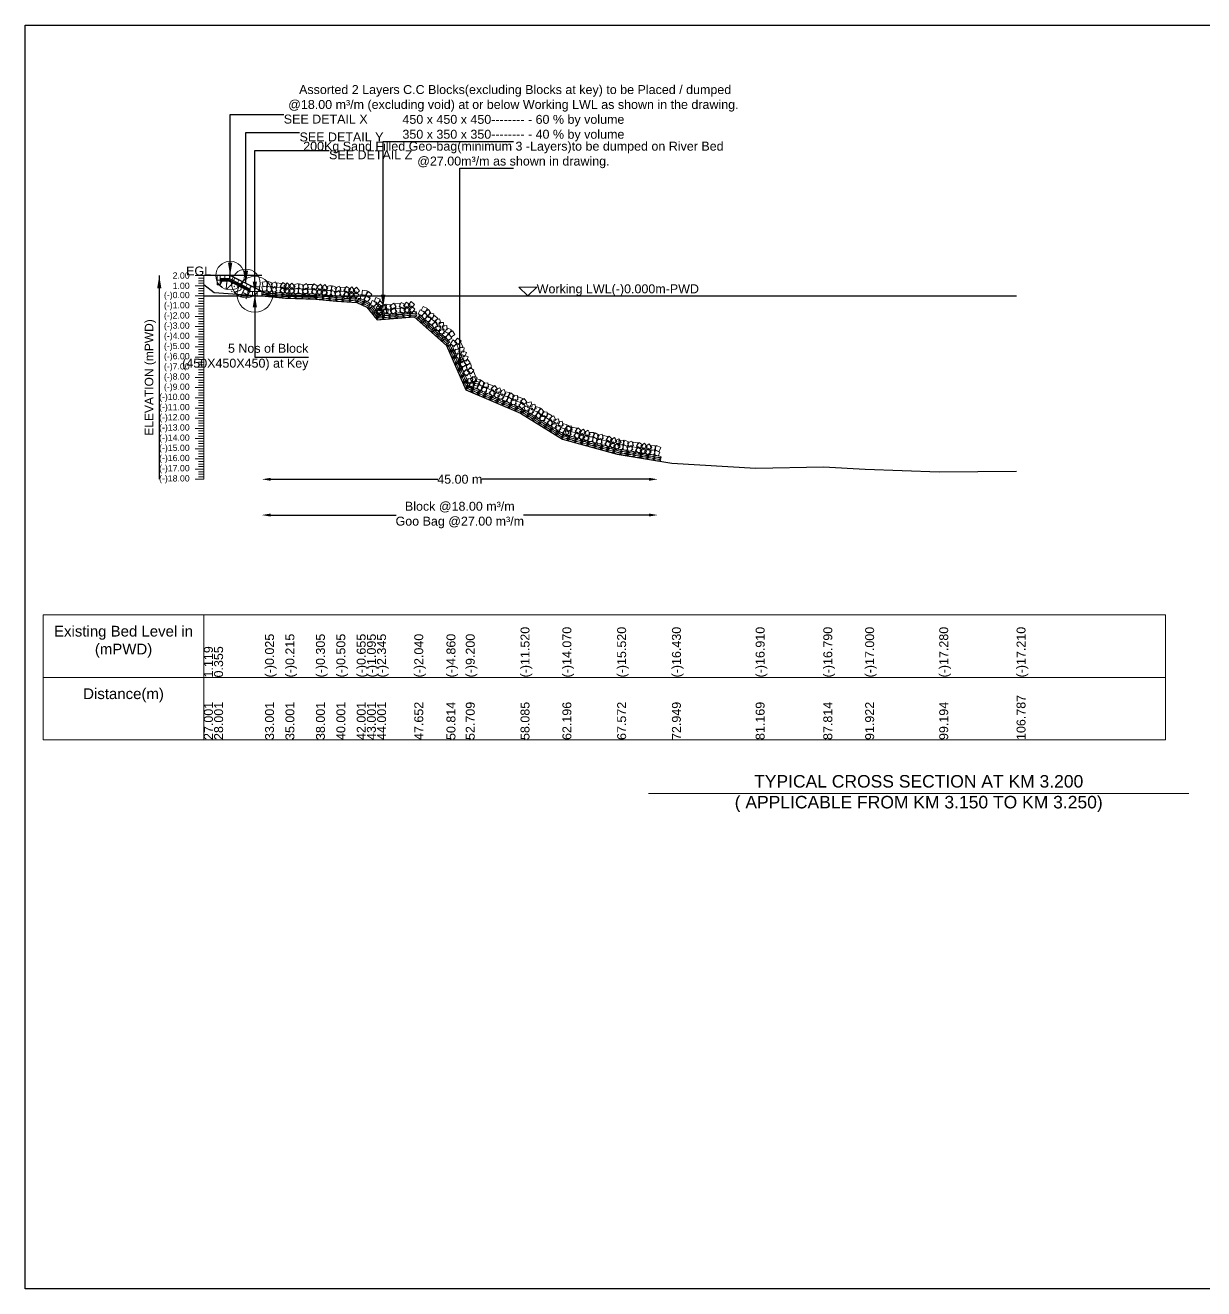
# Model space of a CAD drawing. Header units: inches. Extents: x 89000 to 1304432, y -10828 to 220529.
# Drawn here: x 671460 to 678055, y 172130 to 179201 of the extents above; entities that cross this region are included whole.
import ezdxf

# ---------------------------------------------------------------- set-up
doc = ezdxf.new("R2010")
doc.units = ezdxf.units.IN
doc.header["$LTSCALE"] = 7
doc.header["$MEASUREMENT"] = 0
for name, color, linetype, lineweight in [('Cross section Data Border', 7, 'Continuous', 9), ('Cross Section Labels', 7, 'Continuous', 9), ('Existing_Bed_Level for Xsection', 7, 'Continuous', 25), ('Long Section Labels', 7, 'Continuous', 9)]:
    doc.layers.add(name, color=color, linetype=linetype, lineweight=lineweight)
doc.styles.get("Standard").update_dxf_attribs({"font": 'arial.ttf'})
doc.dimstyles.new('Appron Lebeling Style', dxfattribs={"dimtxt": 50, "dimasz": 50, "dimexe": 0.18, "dimexo": 0.0625, "dimgap": 0.09, "dimtad": 0, "dimtih": 1, "dimtoh": 1, "dimdec": 4, "dimzin": 0, "dimdsep": 46, "dimtxsty": 'Standard', "dimcen": 0.09, "dimse1": 1, "dimse2": 1, "dimadec": 0, "dimazin": 0, "dimtfac": 1, "dimtdec": 4, "dimtofl": 0, "dimtmove": 0, "dimatfit": 3, "dimfxl": 1, "dimtolj": 1, "dimtzin": 0, "dimarcsym": 0})
doc.dimstyles.get("Standard").update_dxf_attribs({"dimtxt": 0.18, "dimasz": 0.18, "dimexe": 0.18, "dimexo": 0.0625, "dimgap": 0.09, "dimtad": 0, "dimtih": 1, "dimtoh": 1, "dimdec": 4, "dimzin": 0, "dimdsep": 46, "dimtxsty": 'Standard', "dimcen": 0.09, "dimadec": 0, "dimazin": 0, "dimtfac": 1, "dimtdec": 4, "dimtofl": 0, "dimtmove": 0, "dimatfit": 3, "dimfxl": 1, "dimtolj": 1, "dimtzin": 0, "dimarcsym": 0})

# ---------------------------------------------------------------- blocks, each defined once
blk = doc.blocks.new('*D62')
at = {"layer": 'Cross Section Labels', "color": 0, "lineweight": -2, "transparency": 16777216}
for p, q in [((672832.9, 176659.6), (673767.9, 176659.6)), ((674950.1, 176659.6), (674015.1, 176659.6))]:
    blk.add_line(p, q, dxfattribs=at)
at = {"layer": 'Cross Section Labels', "color": 0, "transparency": 16777216}
for points in [[(672832.9, 176667.9), (672832.9, 176651.3), (672782.9, 176659.6)], [(674950.1, 176667.9), (674950.1, 176651.3), (675000.1, 176659.6)]]:
    blk.add_solid(points, dxfattribs=at)
at = {"layer": 'Defpoints', "color": 0, "transparency": 16777216}
for p in [(672782.9, 177685.6), (675000.1, 176762.4), (675000.1, 176659.6)]:
    blk.add_point(p, dxfattribs=at)
at = {"layer": 'Cross Section Labels', "color": 0, "transparency": 16777216, "insert": (673891.5, 176659.6), "char_height": 50, "attachment_point": 5}
blk.add_mtext('\\A1;45.00 m', dxfattribs=at)
blk = doc.blocks.new('*D63')
at = {"layer": 'Cross Section Labels', "color": 0, "lineweight": -2, "transparency": 16777216}
for p, q in [((672832.9, 176459.6), (673535.9, 176459.6)), ((674950.1, 176459.6), (674247.1, 176459.6))]:
    blk.add_line(p, q, dxfattribs=at)
at = {"layer": 'Cross Section Labels', "color": 0, "transparency": 16777216}
for points in [[(672832.9, 176467.9), (672832.9, 176451.3), (672782.9, 176459.6)], [(674950.1, 176467.9), (674950.1, 176451.3), (675000.1, 176459.6)]]:
    blk.add_solid(points, dxfattribs=at)
at = {"layer": 'Defpoints', "color": 0, "transparency": 16777216}
for p in [(672782.9, 177685.6), (675000.1, 176762.4), (675000.1, 176459.6)]:
    blk.add_point(p, dxfattribs=at)
at = {"layer": 'Cross Section Labels', "color": 0, "transparency": 16777216, "insert": (673891.5, 176459.6), "char_height": 50, "attachment_point": 5}
blk.add_mtext('\\A1;Block @18.00 m³/m ^JGoo Bag @27.00 m³/m ', dxfattribs=at)

msp = doc.modelspace()

# ---------------------------------------------------------------- linework, layer by layer
msp.add_lwpolyline([(671459.68143, 179200.63194), (681459.68143, 179200.63194), (681459.68143, 172129.63194), (671459.68143, 172129.63194)], close=True)
at = {"layer": 'Cross section Data Border'}
msp.add_lwpolyline([(671559.68143, 175900.63194), (677840.68609, 175900.63194), (677840.68609, 175200.63194), (671559.68143, 175200.63194)], close=True, dxfattribs=at)
for points in [[(672459.68143, 175900.63194), (672459.68143, 175200.63194)], [(671559.68143, 175550.63194), (677840.68609, 175550.63194)]]:
    msp.add_lwpolyline(points, dxfattribs=at)
at = {"layer": 'Cross Section Labels'}
msp.add_lwpolyline([(674271.94139, 177685.59194), (674321.94139, 177735.59194), (674221.94139, 177735.59194)], close=True, dxfattribs=at)
msp.add_lwpolyline([(674947.68143, 174900.63194), (676459.68143, 174900.63194), (677971.68143, 174900.63194)], dxfattribs=at)
for centre, radius in [((672606.24139, 177799.59194), 80), ((672694.59139, 177755.41694), 80), ((672744.46639, 177694.14194), 100)]:
    msp.add_circle(centre, radius, dxfattribs=at)
at = {"layer": 'Existing_Bed_Level for Xsection'}
for points in [[(672782.94139, 177799.59194), (672459.68143, 177799.59194)], [(672834.24139, 177685.59194), (672609.85198, 177797.78664), (672606.24139, 177799.59194), (672602.20463, 177799.59194), (672550.90463, 177799.59194)], [(672550.90463, 177782.49194), (672602.20463, 177782.49194), (672718.81639, 177724.18606)], [(672550.90463, 177776.79194), (672600.85904, 177776.79194), (672718.81639, 177717.81326)], [(672550.90463, 177771.09194), (672599.51346, 177771.09194), (672718.81639, 177711.44047)], [(672459.68143, 177749.37494), (672516.67716, 177705.82694), (672801.6924, 177684.16694), (672915.68384, 177673.33694), (673086.68932, 177668.20694), (673200.69908, 177656.80694), (673314.70884, 177648.25694), (673371.70456, 177623.17694), (673428.70028, 177551.92694), (673636.77815, 177569.31194), (673817.0187, 177408.57194), (673925.0384, 177161.19194), (674231.46994, 177028.95194), (674465.78641, 176883.60194), (674772.21711, 176800.95194), (675078.72507, 176749.08194), (675547.28347, 176721.72194), (675926.01771, 176728.56194), (676160.20393, 176716.59194), (676574.71088, 176700.63194), (677007.47832, 176704.62194)], [(672459.68143, 177685.59194), (677007.47832, 177685.59194)]]:
    msp.add_lwpolyline(points, dxfattribs=at)
at = {"layer": 'Long Section Labels'}
for points in [[(672459.68143, 177799.59194), (672409.68143, 177799.59194)], [(672459.68143, 177785.34194), (672429.68143, 177785.34194)], [(672459.68143, 177771.09194), (672429.68143, 177771.09194)], [(672459.68143, 176659.59194), (672459.68143, 176716.59194), (672459.68143, 176773.59194), (672459.68143, 176830.59194), (672459.68143, 176887.59194), (672459.68143, 176944.59194), (672459.68143, 177001.59194), (672459.68143, 177058.59194), (672459.68143, 177115.59194), (672459.68143, 177172.59194), (672459.68143, 177229.59194), (672459.68143, 177286.59194), (672459.68143, 177343.59194), (672459.68143, 177400.59194), (672459.68143, 177457.59194), (672459.68143, 177514.59194), (672459.68143, 177571.59194), (672459.68143, 177628.59194), (672459.68143, 177685.59194), (672459.68143, 177742.59194), (672459.68143, 177799.59194)], [(672459.68143, 177742.59194), (672409.68143, 177742.59194)], [(672459.68143, 177756.84194), (672429.68143, 177756.84194)], [(672459.68143, 177728.34194), (672429.68143, 177728.34194)], [(672459.68143, 177714.09194), (672429.68143, 177714.09194)], [(672459.68143, 177699.84194), (672429.68143, 177699.84194)], [(672459.68143, 177685.59194), (672409.68143, 177685.59194)], [(672459.68143, 177628.59194), (672409.68143, 177628.59194)], [(672459.68143, 177671.34194), (672429.68143, 177671.34194)], [(672459.68143, 177657.09194), (672429.68143, 177657.09194)], [(672459.68143, 177642.84194), (672429.68143, 177642.84194)], [(672459.68143, 177571.59194), (672409.68143, 177571.59194)], [(672459.68143, 177614.34194), (672429.68143, 177614.34194)], [(672459.68143, 177600.09194), (672429.68143, 177600.09194)], [(672459.68143, 177585.84194), (672429.68143, 177585.84194)], [(672459.68143, 177557.34194), (672429.68143, 177557.34194)], [(672459.68143, 177514.59194), (672409.68143, 177514.59194)], [(672459.68143, 177543.09194), (672429.68143, 177543.09194)], [(672459.68143, 177528.84194), (672429.68143, 177528.84194)], [(672459.68143, 177500.34194), (672429.68143, 177500.34194)], [(672459.68143, 177486.09194), (672429.68143, 177486.09194)], [(672459.68143, 177457.59194), (672409.68143, 177457.59194)], [(672459.68143, 177471.84194), (672429.68143, 177471.84194)], [(672459.68143, 177443.34194), (672429.68143, 177443.34194)], [(672459.68143, 177429.09194), (672429.68143, 177429.09194)], [(672459.68143, 177414.84194), (672429.68143, 177414.84194)], [(672459.68143, 177400.59194), (672409.68143, 177400.59194)], [(672459.68143, 177343.59194), (672409.68143, 177343.59194)], [(672459.68143, 177386.34194), (672429.68143, 177386.34194)], [(672459.68143, 177372.09194), (672429.68143, 177372.09194)], [(672459.68143, 177357.84194), (672429.68143, 177357.84194)], [(672459.68143, 177286.59194), (672409.68143, 177286.59194)], [(672459.68143, 177329.34194), (672429.68143, 177329.34194)], [(672459.68143, 177315.09194), (672429.68143, 177315.09194)], [(672459.68143, 177300.84194), (672429.68143, 177300.84194)], [(672459.68143, 177272.34194), (672429.68143, 177272.34194)], [(672459.68143, 177229.59194), (672409.68143, 177229.59194)], [(672459.68143, 177258.09194), (672429.68143, 177258.09194)], [(672459.68143, 177243.84194), (672429.68143, 177243.84194)], [(672459.68143, 177215.34194), (672429.68143, 177215.34194)], [(672459.68143, 177201.09194), (672429.68143, 177201.09194)], [(672459.68143, 177172.59194), (672409.68143, 177172.59194)], [(672459.68143, 177186.84194), (672429.68143, 177186.84194)], [(672459.68143, 177158.34194), (672429.68143, 177158.34194)], [(672459.68143, 177144.09194), (672429.68143, 177144.09194)], [(672459.68143, 177129.84194), (672429.68143, 177129.84194)], [(672459.68143, 177115.59194), (672409.68143, 177115.59194)], [(672459.68143, 177058.59194), (672409.68143, 177058.59194)], [(672459.68143, 177101.34194), (672429.68143, 177101.34194)], [(672459.68143, 177087.09194), (672429.68143, 177087.09194)], [(672459.68143, 177072.84194), (672429.68143, 177072.84194)], [(672459.68143, 177001.59194), (672409.68143, 177001.59194)], [(672459.68143, 177044.34194), (672429.68143, 177044.34194)], [(672459.68143, 177030.09194), (672429.68143, 177030.09194)], [(672459.68143, 177015.84194), (672429.68143, 177015.84194)], [(672459.68143, 176987.34194), (672429.68143, 176987.34194)], [(672459.68143, 176944.59194), (672409.68143, 176944.59194)], [(672459.68143, 176973.09194), (672429.68143, 176973.09194)], [(672459.68143, 176958.84194), (672429.68143, 176958.84194)], [(672459.68143, 176930.34194), (672429.68143, 176930.34194)], [(672459.68143, 176887.59194), (672409.68143, 176887.59194)], [(672459.68143, 176916.09194), (672429.68143, 176916.09194)], [(672459.68143, 176901.84194), (672429.68143, 176901.84194)], [(672459.68143, 176873.34194), (672429.68143, 176873.34194)], [(672459.68143, 176859.09194), (672429.68143, 176859.09194)], [(672459.68143, 176830.59194), (672409.68143, 176830.59194)], [(672459.68143, 176844.84194), (672429.68143, 176844.84194)], [(672459.68143, 176816.34194), (672429.68143, 176816.34194)], [(672459.68143, 176802.09194), (672429.68143, 176802.09194)], [(672459.68143, 176787.84194), (672429.68143, 176787.84194)], [(672459.68143, 176773.59194), (672409.68143, 176773.59194)], [(672459.68143, 176716.59194), (672409.68143, 176716.59194)], [(672459.68143, 176759.34194), (672429.68143, 176759.34194)], [(672459.68143, 176745.09194), (672429.68143, 176745.09194)], [(672459.68143, 176730.84194), (672429.68143, 176730.84194)], [(672459.68143, 176659.59194), (672409.68143, 176659.59194)], [(672459.68143, 176702.34194), (672429.68143, 176702.34194)], [(672459.68143, 176688.09194), (672429.68143, 176688.09194)], [(672459.68143, 176673.84194), (672429.68143, 176673.84194)]]:
    msp.add_lwpolyline(points, dxfattribs=at)
for points in [[(672550.90463, 177799.59194), (672533.80463, 177799.59194), (672533.80463, 177773.94194), (672550.90463, 177773.94194)], [(672550.90463, 177773.94194), (672533.80463, 177773.94194), (672533.80463, 177748.29194), (672550.90463, 177748.29194)], [(672576.55463, 177799.59194), (672550.90463, 177799.59194), (672550.90463, 177782.49194), (672576.55463, 177782.49194)], [(672602.20463, 177799.59194), (672576.55463, 177799.59194), (672576.55463, 177782.49194), (672602.20463, 177782.49194)], [(672632.79404, 177786.31561), (672609.85198, 177797.78664), (672602.20463, 177782.49194), (672625.14669, 177771.02091)], [(672655.7361, 177774.84459), (672632.79404, 177786.31561), (672625.14669, 177771.02091), (672648.08875, 177759.54988)], [(672678.67816, 177763.37356), (672655.7361, 177774.84459), (672648.08875, 177759.54988), (672671.0308, 177748.07885)], [(672811.07773, 177766.94793), (672785.87086, 177762.20071), (672790.61808, 177736.99384), (672815.82495, 177741.74106)], [(672844.15881, 177757.0878), (672820.12357, 177766.04491), (672811.16646, 177742.00968), (672835.2017, 177733.05256)], [(672701.62021, 177751.90253), (672678.67816, 177763.37356), (672671.0308, 177748.07885), (672693.97286, 177736.60782)], [(672724.56227, 177740.4315), (672701.62021, 177751.90253), (672693.97286, 177736.60782), (672716.91492, 177725.13679)], [(672731.64139, 177711.24194), (672705.99139, 177711.24194), (672705.99139, 177685.59194), (672731.64139, 177685.59194)], [(672744.46639, 177736.89194), (672718.81639, 177736.89194), (672718.81639, 177711.24194), (672744.46639, 177711.24194)], [(672757.29139, 177711.24194), (672731.64139, 177711.24194), (672731.64139, 177685.59194), (672757.29139, 177685.59194)], [(672770.11639, 177736.89194), (672744.46639, 177736.89194), (672744.46639, 177711.24194), (672770.11639, 177711.24194)], [(672782.94139, 177711.24194), (672757.29139, 177711.24194), (672757.29139, 177685.59194), (672782.94139, 177685.59194)], [(672809.13404, 177741.37168), (672783.92717, 177736.62446), (672788.67439, 177711.41759), (672813.88126, 177716.16481)], [(672841.7328, 177731.55278), (672817.69757, 177740.5099), (672808.74045, 177716.47466), (672832.77569, 177707.51755)], [(672857.11204, 177738.58067), (672833.77869, 177727.92812), (672844.43124, 177704.59476), (672867.7646, 177715.24731)], [(672859.53805, 177764.11568), (672836.20469, 177753.46313), (672846.85725, 177730.12977), (672870.19061, 177740.78233)], [(672890.28717, 177730.71621), (672864.75215, 177733.14222), (672862.32615, 177707.6072), (672887.86116, 177705.18119)], [(672892.71318, 177756.25122), (672867.17816, 177758.67723), (672864.75215, 177733.14222), (672890.28717, 177730.71621)], [(672919.72459, 177719.76264), (672898.81473, 177734.61862), (672883.95875, 177713.70875), (672904.86862, 177698.85278)], [(672922.1506, 177745.29766), (672901.24073, 177760.15363), (672886.38476, 177739.24377), (672907.29463, 177724.38779)], [(672925.25284, 177733.10917), (672906.57285, 177715.53133), (672924.15069, 177696.85134), (672942.83068, 177714.42918)], [(672926.02197, 177758.74764), (672907.34198, 177741.1698), (672924.91982, 177722.48981), (672943.59981, 177740.06765)], [(672968.46958, 177713.67449), (672950.87687, 177732.34047), (672932.21089, 177714.74776), (672949.8036, 177696.08178)], [(672969.23871, 177739.31295), (672951.646, 177757.97894), (672932.98002, 177740.38623), (672950.57273, 177721.72024)], [(672985.51117, 177728.87227), (672960.54843, 177722.97446), (672966.44624, 177698.01172), (672991.40898, 177703.90953)], [(672986.2803, 177754.51074), (672961.31756, 177748.61293), (672967.21537, 177723.65019), (672992.1781, 177729.548)], [(673017.59111, 177721.26324), (672993.0268, 177728.64681), (672985.64323, 177704.0825), (673010.20754, 177696.69893)], [(673018.36024, 177746.9017), (672993.79593, 177754.28528), (672986.41235, 177729.72097), (673010.97667, 177722.33739)], [(673032.48352, 177729.27125), (673009.88812, 177717.13163), (673022.02774, 177694.53623), (673044.62314, 177706.67585)], [(673033.25265, 177754.90971), (673010.65725, 177742.77009), (673022.79687, 177720.17469), (673045.39227, 177732.31431)], [(673066.0979, 177723.56928), (673040.45943, 177724.33841), (673039.6903, 177698.69994), (673065.32877, 177697.93081)], [(673066.86703, 177749.20774), (673041.22856, 177749.97687), (673040.45943, 177724.33841), (673066.0979, 177723.56928)], [(673096.18223, 177714.54289), (673074.35516, 177728.01514), (673060.88291, 177706.18807), (673082.70997, 177692.71582)], [(673096.95135, 177740.18135), (673075.12429, 177753.65361), (673061.65203, 177731.82654), (673083.4791, 177718.35429)], [(673108.82166, 177726.32554), (673088.96332, 177710.09073), (673105.19813, 177690.2324), (673125.05647, 177706.46721)], [(673111.37371, 177751.84827), (673091.51538, 177735.61346), (673107.75019, 177715.75513), (673127.60852, 177731.98994)], [(673150.58063, 177703.92953), (673134.33001, 177723.77493), (673114.48461, 177707.52431), (673130.73523, 177687.67891)], [(673153.13268, 177729.45226), (673136.88206, 177749.29765), (673117.03666, 177733.04703), (673133.28729, 177713.20163)], [(673168.63884, 177717.90411), (673143.3261, 177713.75836), (673147.47185, 177688.44561), (673172.7846, 177692.59137)], [(673171.1909, 177743.42684), (673145.87815, 177739.28109), (673150.0239, 177713.96834), (673175.33665, 177718.11409)], [(673200.11127, 177708.08033), (673176.12055, 177717.15601), (673167.04487, 177693.16529), (673191.03559, 177684.08961)], [(673202.66332, 177733.60306), (673178.6726, 177742.67873), (673169.59693, 177718.68801), (673193.58765, 177709.61234)], [(673214.07623, 177715.38203), (673190.95912, 177704.26799), (673202.07316, 177681.15089), (673225.19027, 177692.26492)], [(673215.99443, 177740.96021), (673192.87732, 177729.84617), (673203.99136, 177706.72906), (673227.10847, 177717.8431)], [(673247.40106, 177708.17825), (673221.82288, 177710.09645), (673219.90469, 177684.51827), (673245.48286, 177682.60007)], [(673249.31926, 177733.75642), (673223.74108, 177735.67462), (673221.82288, 177710.09645), (673247.40106, 177708.17825)], [(673277.0503, 177697.81171), (673255.8494, 177712.24931), (673241.4118, 177691.04841), (673262.61269, 177676.61081)], [(673278.9685, 177723.38988), (673257.7676, 177737.82749), (673243.32999, 177716.62659), (673264.53089, 177702.18898)], [(673286.17279, 177710.59782), (673266.72326, 177693.87543), (673283.44565, 177674.4259), (673302.89518, 177691.14829)], [(673288.09099, 177736.176), (673268.64146, 177719.45361), (673285.36385, 177700.00408), (673304.81338, 177716.72646)], [(673328.47443, 177689.24449), (673311.73657, 177708.6807), (673292.30036, 177691.94283), (673309.03823, 177672.50662)], [(673330.39263, 177714.82267), (673313.65476, 177734.25888), (673294.21855, 177717.52101), (673310.95642, 177698.0848)], [(673373.17355, 177713.48849), (673347.82137, 177717.38585), (673343.92401, 177692.03367), (673369.27619, 177688.13631)], [(673400.05624, 177694.40078), (673380.05573, 177710.4601), (673363.9964, 177690.45959), (673383.99692, 177674.40026)], [(673362.84265, 177690.01095), (673337.49047, 177693.9083), (673333.59312, 177668.55612), (673358.9453, 177664.65877)], [(673389.72535, 177670.92323), (673369.72484, 177686.98256), (673353.66551, 177666.98205), (673373.66602, 177650.92272)], [(673425.53801, 177650.98917), (673401.65261, 177660.33851), (673392.30327, 177636.45311), (673416.18867, 177627.10377)], [(673442.96962, 177621.68768), (673426.94692, 177641.71755), (673406.91705, 177625.69486), (673422.93975, 177605.66499)], [(673445.56788, 177667.01187), (673421.68248, 177676.3612), (673412.33314, 177652.4758), (673436.21855, 177643.12647)], [(673459.64871, 177622.30028), (673440.05769, 177638.85668), (673423.50129, 177619.26566), (673443.09231, 177602.70926)], [(673462.99949, 177637.71038), (673446.97679, 177657.74025), (673426.94692, 177641.71755), (673442.96962, 177621.68768)], [(673475.61176, 177608.94454), (673471.73545, 177634.29995), (673446.38004, 177630.42364), (673450.25635, 177605.06823)], [(673474.862, 177639.32802), (673450.72652, 177630.64466), (673459.40987, 177606.50918), (673483.54536, 177615.19253)], [(673507.59671, 177635.39619), (673482.35491, 177639.95406), (673477.79705, 177614.71226), (673503.03885, 177610.1544)], [(673521.48782, 177645.03722), (673500.41045, 177630.41986), (673515.02781, 177609.34249), (673536.10518, 177623.95985)], [(673555.53141, 177643.17377), (673529.97047, 177641.03814), (673532.1061, 177615.4772), (673557.66704, 177617.61283)], [(673586.44362, 177637.60797), (673563.23284, 177648.52503), (673552.31577, 177625.31425), (673575.52655, 177614.39719)], [(673593.43771, 177651.67165), (673576.86572, 177632.09382), (673596.44355, 177615.52183), (673613.01555, 177635.09966)], [(673595.57334, 177626.11071), (673579.00135, 177606.53288), (673598.57918, 177589.96089), (673615.15117, 177609.53872)], [(673638.57528, 177637.24968), (673618.98426, 177653.80608), (673602.42786, 177634.21505), (673622.01889, 177617.65866)], [(673640.71091, 177611.68874), (673621.11989, 177628.24514), (673604.56349, 177608.65411), (673624.15451, 177592.09772)], [(673710.12142, 177615.45576), (673687.20953, 177626.98693), (673675.67836, 177604.07504), (673698.59025, 177592.54387)], [(673461.78434, 177596.73935), (673442.19332, 177613.29574), (673425.63692, 177593.70472), (673445.22794, 177577.14832)], [(673455.58189, 177592.92185), (673451.70558, 177618.27726), (673426.35017, 177614.40095), (673430.22648, 177589.04554)], [(673471.15649, 177594.95564), (673445.66461, 177597.79929), (673442.82096, 177572.30741), (673468.31284, 177569.46376)], [(673476.99763, 177613.76708), (673452.86214, 177605.08373), (673461.5455, 177580.94824), (673485.68099, 177589.63159)], [(673491.18636, 177610.97834), (673465.69448, 177613.82199), (673462.85083, 177588.3301), (673488.34271, 177585.48645)], [(673509.73234, 177609.83526), (673484.49054, 177614.39312), (673479.93268, 177589.15132), (673505.17447, 177584.59346)], [(673523.62345, 177619.47628), (673502.54608, 177604.85892), (673517.16344, 177583.78155), (673538.24081, 177598.39891)], [(673557.66704, 177617.61283), (673532.1061, 177615.4772), (673534.24173, 177589.91626), (673559.80267, 177592.05189)], [(673588.57924, 177612.04703), (673565.36847, 177622.96409), (673554.4514, 177599.75332), (673577.66218, 177588.83625)], [(673693.04929, 177596.31248), (673670.13741, 177607.84365), (673658.60624, 177584.93177), (673681.51812, 177573.4006)], [(673712.72902, 177569.8601), (673698.66093, 177591.30798), (673677.21306, 177577.23989), (673691.28114, 177555.79201)], [(673729.80115, 177589.00338), (673715.73306, 177610.45125), (673694.28518, 177596.38316), (673708.35327, 177574.93529)], [(673729.28421, 177566.41947), (673704.17271, 177571.64777), (673698.94441, 177546.53627), (673724.05591, 177541.30797)], [(673751.36529, 177540.44131), (673732.22201, 177557.51344), (673715.14988, 177538.37017), (673734.29316, 177521.29804)], [(673746.35634, 177585.56274), (673721.24484, 177590.79104), (673716.01654, 177565.67954), (673741.12804, 177560.45124)], [(673768.43742, 177559.58459), (673749.29414, 177576.65671), (673732.22201, 177557.51344), (673751.36529, 177540.44131)], [(673785.67738, 177533.32957), (673777.62031, 177557.68128), (673753.26859, 177549.6242), (673761.32567, 177525.27249)], [(673768.60526, 177514.18629), (673760.54818, 177538.53801), (673736.19646, 177530.48093), (673744.25354, 177506.12921)], [(673783.62134, 177518.79301), (673758.0126, 177517.33869), (673759.46693, 177491.72995), (673785.07566, 177493.18428)], [(673800.69347, 177537.93629), (673775.08473, 177536.48196), (673776.53906, 177510.87323), (673802.14779, 177512.32755)], [(673804.22855, 177476.12293), (673802.75383, 177501.7305), (673777.14626, 177500.25578), (673778.62098, 177474.64821)], [(673827.05221, 177476.80758), (673804.14032, 177488.33875), (673792.60915, 177465.42687), (673815.52104, 177453.8957)], [(673821.30068, 177495.2662), (673819.82596, 177520.87377), (673794.21839, 177519.39906), (673795.69311, 177493.79148)], [(673844.12434, 177495.95086), (673821.21245, 177507.48203), (673809.68128, 177484.57014), (673832.59317, 177473.03897)], [(673863.80407, 177469.49848), (673849.73598, 177490.94635), (673828.2881, 177476.87827), (673842.35619, 177455.43039)], [(673846.73194, 177450.3552), (673832.66385, 177471.80308), (673811.21597, 177457.73499), (673825.28406, 177436.28712)], [(673875.07185, 177424.08825), (673854.43844, 177439.32587), (673839.20083, 177418.69246), (673859.83424, 177403.45484)], [(673884.28619, 177391.26243), (673874.02187, 177414.76916), (673850.51514, 177404.50483), (673860.77947, 177380.99811)], [(673898.57858, 177434.35258), (673877.94517, 177449.5902), (673862.70755, 177428.95679), (673883.34096, 177413.71917)], [(673907.79292, 177401.52676), (673897.52859, 177425.03348), (673874.02187, 177414.76916), (673884.28619, 177391.26243)], [(673888.98618, 177360.20679), (673891.83511, 177385.69809), (673866.34381, 177388.54702), (673863.49488, 177363.05573)], [(673904.55398, 177358.12154), (673880.67797, 177367.49484), (673871.30467, 177343.61883), (673895.18068, 177334.24553)], [(673905.45824, 177310.74459), (673914.81252, 177334.62805), (673890.92906, 177343.98233), (673881.57478, 177320.09887)], [(673912.4929, 177370.47112), (673915.34183, 177395.96242), (673889.85054, 177398.81135), (673887.00161, 177373.32005)], [(673928.0607, 177368.38587), (673904.18469, 177377.75916), (673894.81139, 177353.88315), (673918.6874, 177344.50986)], [(673928.96497, 177321.00891), (673938.31925, 177344.89238), (673914.43578, 177354.24666), (673905.0815, 177330.36319)], [(673926.48224, 177301.83506), (673910.47965, 177321.881), (673890.43371, 177305.87841), (673906.4363, 177285.83247)], [(673933.31662, 177269.5812), (673929.49111, 177294.94432), (673904.12799, 177291.11882), (673907.95349, 177265.7557)], [(673946.92214, 177259.54118), (673926.28873, 177274.7788), (673911.05112, 177254.14539), (673931.68453, 177238.90777)], [(673949.98897, 177312.09939), (673933.98638, 177332.14532), (673913.94044, 177316.14274), (673929.94303, 177296.0968)], [(673956.82334, 177279.84553), (673952.99784, 177305.20865), (673927.63472, 177301.38315), (673931.46022, 177276.02002)], [(673970.42887, 177269.80551), (673949.79546, 177285.04312), (673934.55784, 177264.40971), (673955.19125, 177249.1721)], [(673956.13648, 177226.71536), (673945.87216, 177250.22209), (673922.36543, 177239.95776), (673932.62976, 177216.45104)], [(673960.83647, 177195.65972), (673963.6854, 177221.15102), (673938.1941, 177223.99995), (673935.34517, 177198.50866)], [(673973.46288, 177185.93198), (673963.98707, 177209.76749), (673940.15156, 177200.29169), (673949.62736, 177176.45617)], [(673976.40427, 177193.57447), (673952.52826, 177202.94777), (673943.15496, 177179.07176), (673967.03097, 177169.69846)], [(673979.64321, 177236.97969), (673969.37888, 177260.48641), (673945.87216, 177250.22209), (673956.13648, 177226.71536)], [(673983.6261, 177209.48259), (673974.1503, 177233.3181), (673950.31479, 177223.8423), (673959.79059, 177200.00679)], [(673984.34319, 177205.92405), (673987.19212, 177231.41535), (673961.70083, 177234.26428), (673958.8519, 177208.77298)], [(673999.91099, 177203.8388), (673976.03498, 177213.21209), (673966.66168, 177189.33608), (673990.53769, 177179.96279)], [(674005.06896, 177217.33064), (673979.68964, 177221.04712), (673975.97315, 177195.6678), (674001.35248, 177191.95131)], [(674032.08708, 177198.4351), (674011.97256, 177214.3514), (673996.05626, 177194.23689), (674016.17077, 177178.32058)], [(674048.88247, 177200.39139), (674023.40365, 177197.43296), (674026.36209, 177171.95414), (674051.84091, 177174.91258)], [(673994.90574, 177193.78003), (673969.52641, 177197.49651), (673965.80993, 177172.11718), (673991.18925, 177168.4007)], [(674021.92385, 177174.88449), (674001.80934, 177190.80079), (673985.89303, 177170.68627), (674006.00755, 177154.76997)], [(674038.71924, 177176.84078), (674013.24043, 177173.88234), (674016.19887, 177148.40353), (674041.67768, 177151.36196)], [(674067.86659, 177159.15262), (674044.31597, 177169.31585), (674034.15275, 177145.76524), (674057.70336, 177135.60201)], [(674078.02981, 177182.70323), (674054.4792, 177192.86646), (674044.31597, 177169.31585), (674067.86659, 177159.15262)], [(674092.50722, 177139.6749), (674077.18109, 177160.24264), (674056.61334, 177144.91651), (674071.93947, 177124.34876)], [(674102.67045, 177163.22551), (674087.34431, 177183.79325), (674066.77657, 177168.46712), (674082.1027, 177147.89938)], [(674105.30401, 177148.78241), (674081.46096, 177139.32559), (674090.91778, 177115.48254), (674114.76083, 177124.93936)], [(674115.46723, 177172.33302), (674091.62418, 177162.87621), (674101.081, 177139.03315), (674124.92405, 177148.48997)], [(674138.31716, 177114.7894), (674128.84136, 177138.62491), (674105.00585, 177129.14911), (674114.48165, 177105.31359)], [(674148.48039, 177138.34001), (674139.00459, 177162.17552), (674115.16907, 177152.69972), (674124.64488, 177128.86421)], [(674169.92325, 177146.18806), (674144.54392, 177149.90454), (674140.82744, 177124.52522), (674166.20676, 177120.80873)], [(674196.94137, 177127.29252), (674176.82685, 177143.20882), (674160.91055, 177123.09431), (674181.02506, 177107.178)], [(674213.73676, 177129.24881), (674188.25794, 177126.29038), (674191.21638, 177100.81156), (674216.6952, 177103.77)], [(674159.76002, 177122.63745), (674134.3807, 177126.35393), (674130.66421, 177100.9746), (674156.04354, 177097.25812)], [(674186.77814, 177103.7419), (674166.66362, 177119.65821), (674150.74732, 177099.54369), (674170.86184, 177083.62739)], [(674203.57353, 177105.6982), (674178.09471, 177102.73976), (674181.05315, 177077.26095), (674206.53197, 177080.21938)], [(674232.72087, 177088.01004), (674209.17026, 177098.17327), (674199.00704, 177074.62265), (674222.55765, 177064.45943)], [(674242.8841, 177111.56065), (674219.33349, 177121.72388), (674209.17026, 177098.17327), (674232.72087, 177088.01004)], [(674257.36151, 177068.53232), (674242.03537, 177089.10006), (674221.46763, 177073.77393), (674236.79376, 177053.20618)], [(674267.52473, 177092.08293), (674252.1986, 177112.65067), (674231.63085, 177097.32454), (674246.95699, 177076.7568)], [(674276.90721, 177071.41079), (674251.93136, 177065.56874), (674257.77341, 177040.5929), (674282.74926, 177046.43495)], [(674290.42817, 177093.20772), (674265.45232, 177087.36567), (674271.29437, 177062.38983), (674296.27022, 177068.23188)], [(674304.5538, 177032.92626), (674298.69186, 177057.89745), (674273.72068, 177052.03551), (674279.58261, 177027.06432)], [(674318.07476, 177054.72319), (674312.21282, 177079.69438), (674287.24164, 177073.83244), (674293.10357, 177048.86125)], [(674340.43965, 177059.32752), (674315.88446, 177066.74138), (674308.4706, 177042.18619), (674333.02579, 177034.77233)], [(674326.91869, 177037.53059), (674302.3635, 177044.94445), (674294.94964, 177020.38926), (674319.50483, 177012.9754)], [(674350.8592, 177014.86184), (674333.30822, 177033.56707), (674314.60299, 177016.01609), (674332.15398, 176997.31086)], [(674364.38016, 177036.65877), (674346.82918, 177055.364), (674328.12395, 177037.81302), (674345.67494, 177019.10779)], [(674367.75956, 177014.32316), (674342.12287, 177015.14954), (674341.29649, 176989.51285), (674366.93318, 176988.68647)], [(674381.28052, 177036.12009), (674355.64383, 177036.94647), (674354.81745, 177011.30978), (674380.45414, 177010.4834)], [(674393.9839, 176992.53503), (674372.18697, 177006.05599), (674358.66601, 176984.25906), (674380.46294, 176970.7381)], [(674407.50486, 177014.33196), (674385.70793, 177027.85292), (674372.18697, 177006.05599), (674393.9839, 176992.53503)], [(674415.48711, 176969.64061), (674403.35736, 176992.24131), (674380.75666, 176980.11156), (674392.88641, 176957.51086)], [(674429.00807, 176991.43754), (674416.87832, 177014.03824), (674394.27762, 177001.90849), (674406.40737, 176979.30779)], [(674443.00667, 176998.561), (674418.03083, 176992.71895), (674423.87288, 176967.74311), (674448.84872, 176973.58516)], [(674429.48571, 176976.76407), (674404.50987, 176970.92202), (674410.35192, 176945.94618), (674435.32776, 176951.78823)], [(674457.13231, 176938.27954), (674451.27037, 176963.25073), (674426.29918, 176957.38879), (674432.16112, 176932.4176)], [(674470.65327, 176960.07647), (674464.79133, 176985.04766), (674439.82014, 176979.18572), (674445.68208, 176954.21453)], [(674479.4972, 176942.88387), (674454.94201, 176950.29773), (674447.52815, 176925.74254), (674472.08334, 176918.32868)], [(674493.01816, 176964.6808), (674468.46297, 176972.09466), (674461.04911, 176947.53947), (674485.6043, 176940.12561)], [(674503.43771, 176920.21512), (674485.88672, 176938.92035), (674467.1815, 176921.36937), (674484.73248, 176902.66414)], [(674516.95867, 176942.01205), (674499.40769, 176960.71728), (674480.70246, 176943.1663), (674498.25344, 176924.46107)], [(674507.65556, 176933.84362), (674482.8647, 176927.26064), (674489.44768, 176902.46978), (674514.23854, 176909.05275)], [(674514.33514, 176958.60863), (674489.54428, 176952.02565), (674496.12726, 176927.23479), (674520.91812, 176933.81776)], [(674539.03893, 176920.51983), (674514.27392, 176927.19941), (674507.59434, 176902.4344), (674532.35935, 176895.75482)], [(674545.7185, 176945.28484), (674520.95349, 176951.96442), (674514.27392, 176927.19941), (674539.03893, 176920.51983)], [(674566.21892, 176904.77847), (674548.10071, 176922.93482), (674529.94436, 176904.8166), (674548.06258, 176886.66026)], [(674572.8985, 176929.54348), (674554.78029, 176947.69983), (674536.62394, 176929.58161), (674554.74215, 176911.42527)], [(674584.25638, 176940.39259), (674562.01661, 176927.61312), (674574.79608, 176905.37335), (674597.03585, 176918.15282)], [(674621.80463, 176911.48719), (674609.00744, 176933.71678), (674586.77785, 176920.91959), (674599.57504, 176898.69001)], [(674641.89982, 176922.33021), (674616.24985, 176922.36739), (674616.21268, 176896.71741), (674641.86265, 176896.68024)], [(674671.34919, 176907.50608), (674649.15941, 176920.37217), (674636.29333, 176898.18239), (674658.48311, 176885.3163)], [(674577.5768, 176915.62758), (674555.33703, 176902.84811), (674568.1165, 176880.60834), (674590.35628, 176893.38781)], [(674615.12505, 176886.72218), (674602.32786, 176908.95177), (674580.09828, 176896.15458), (674592.89546, 176873.925)], [(674635.22025, 176897.5652), (674609.57027, 176897.60238), (674609.5331, 176871.9524), (674635.18307, 176871.91523)], [(674664.66961, 176882.74107), (674642.47983, 176895.60716), (674629.61375, 176873.41738), (674651.80353, 176860.55129)], [(674681.01063, 176887.08656), (674656.21977, 176880.50359), (674662.80275, 176855.71272), (674687.59361, 176862.2957)], [(674687.69021, 176911.85157), (674662.89935, 176905.2686), (674669.48233, 176880.47773), (674694.27319, 176887.06071)], [(674712.394, 176873.76278), (674687.62899, 176880.44236), (674680.94941, 176855.67735), (674705.71442, 176848.99777)], [(674719.07357, 176898.52779), (674694.30856, 176905.20737), (674687.62899, 176880.44236), (674712.394, 176873.76278)], [(674739.57399, 176858.02142), (674721.45578, 176876.17776), (674703.29943, 176858.05955), (674721.41765, 176839.90321)], [(674746.25357, 176882.78643), (674728.13536, 176900.94277), (674709.97901, 176882.82456), (674728.09722, 176864.66822)], [(674750.93187, 176868.87053), (674728.6921, 176856.09105), (674741.47157, 176833.85128), (674763.71135, 176846.63076)], [(674757.61145, 176893.63554), (674735.37168, 176880.85606), (674748.15115, 176858.61629), (674770.39092, 176871.39577)], [(674788.48012, 176839.96512), (674775.68293, 176862.19471), (674753.45335, 176849.39753), (674766.25053, 176827.16794)], [(674795.1597, 176864.73013), (674782.36251, 176886.95972), (674760.13292, 176874.16254), (674772.93011, 176851.93295)], [(674803.63922, 176854.05761), (674778.10332, 176851.64088), (674780.52005, 176826.10498), (674806.05594, 176828.52171)], [(674807.91908, 176879.34802), (674782.38319, 176876.9313), (674784.79992, 176851.3954), (674810.33581, 176853.81213)], [(674834.37163, 176842.11865), (674811.05282, 176852.80301), (674800.36847, 176829.4842), (674823.68728, 176818.79984)], [(674838.6515, 176867.40907), (674815.33269, 176878.09343), (674804.64833, 176854.77461), (674827.96715, 176844.09026)], [(674850.22201, 176848.00744), (674826.17459, 176839.0831), (674835.09892, 176815.03567), (674859.14635, 176823.96001)], [(674854.50188, 176873.29785), (674830.45446, 176864.37352), (674839.37879, 176840.32609), (674863.42622, 176849.25043)], [(674887.0159, 176863.03738), (674861.72548, 176867.31725), (674857.44561, 176842.02683), (674882.73603, 176837.74696)], [(674915.57709, 176849.96831), (674895.8051, 176866.30816), (674879.46525, 176846.53616), (674899.23725, 176830.19631)], [(674925.84503, 176861.85419), (674904.92977, 176847.00581), (674919.77814, 176826.09055), (674940.69341, 176840.93892)], [(674965.98624, 176836.67329), (674951.12121, 176857.57673), (674930.21778, 176842.7117), (674945.0828, 176821.80827)], [(674984.95201, 176849.38894), (674959.41611, 176846.97221), (674961.83284, 176821.43632), (674987.36874, 176823.85304)], [(675015.68443, 176837.44999), (674992.36561, 176848.13434), (674981.68126, 176824.81553), (675005.00007, 176814.13117)], [(674882.73603, 176837.74696), (674857.44561, 176842.02683), (674853.16574, 176816.73641), (674878.45616, 176812.45654)], [(674911.29722, 176824.67789), (674891.52523, 176841.01774), (674875.18538, 176821.24574), (674894.95738, 176804.90589)], [(674921.56516, 176836.56377), (674900.6499, 176821.71539), (674915.49828, 176800.80013), (674936.41354, 176815.6485)], [(674961.70637, 176811.38288), (674946.84134, 176832.28631), (674925.93791, 176817.42128), (674940.80293, 176796.51785)], [(674980.67214, 176824.09852), (674955.13624, 176821.68179), (674957.55297, 176796.1459), (674983.08887, 176798.56263)], [(675011.40456, 176812.15957), (674988.08574, 176822.84393), (674977.40139, 176799.52511), (675000.7202, 176788.84076)]]:
    msp.add_lwpolyline(points, close=True, dxfattribs=at)
for centre, major_axis in [((672802.31443, 177688.97466), (18.88456, -1.79417)), ((672803.23092, 177698.62122), (18.88456, -1.79417)), ((672804.14742, 177708.26778), (18.88456, -1.79417)), ((672841.00005, 177695.03288), (18.88456, -1.79417)), ((672841.91654, 177704.67944), (18.88456, -1.79417)), ((672878.76917, 177691.44455), (18.88456, -1.79417)), ((672879.68567, 177701.09111), (18.88456, -1.79417)), ((672917.45479, 177697.50277), (18.88456, -1.79417)), ((672953.80999, 177696.42909), (18.96107, -0.56881)), ((672991.73213, 177695.29146), (18.96107, -0.56881)), ((673029.65427, 177694.15383), (18.96107, -0.56881)), ((673067.57641, 177693.0162), (18.96107, -0.56881)), ((673107.10079, 177690.51177), (18.87547, -1.88739)), ((672840.08356, 177685.38632), (18.88456, -1.79417)), ((672877.85268, 177681.79798), (18.88456, -1.79417)), ((672915.62181, 177678.20965), (18.88456, -1.79417)), ((672916.5383, 177687.85621), (18.88456, -1.79417)), ((672953.22887, 177677.0578), (18.96107, -0.56881)), ((672953.51943, 177686.74345), (18.96107, -0.56881)), ((672991.15101, 177675.92017), (18.96107, -0.56881)), ((672991.44157, 177685.60582), (18.96107, -0.56881)), ((673029.07315, 177674.78255), (18.96107, -0.56881)), ((673029.36371, 177684.46819), (18.96107, -0.56881)), ((673066.99529, 177673.64492), (18.96107, -0.56881)), ((673067.28585, 177683.33056), (18.96107, -0.56881)), ((673105.17257, 177671.22793), (18.87547, -1.88739)), ((673106.13668, 177680.86985), (18.87547, -1.88739)), ((673142.92352, 177667.45316), (18.87547, -1.88739)), ((673143.88763, 177677.09508), (18.87547, -1.88739)), ((673144.85174, 177686.737), (18.87547, -1.88739)), ((673180.67447, 177663.67839), (18.87547, -1.88739)), ((673181.63858, 177673.32031), (18.87547, -1.88739)), ((673182.60269, 177682.96223), (18.87547, -1.88739)), ((673218.34315, 177660.34235), (18.91648, -1.41861)), ((673219.0678, 177670.00522), (18.91648, -1.41861)), ((673219.79246, 177679.66808), (18.91648, -1.41861)), ((673256.17611, 177657.50512), (18.91648, -1.41861)), ((673256.90077, 177667.16799), (18.91648, -1.41861)), ((673257.62542, 177676.83085), (18.91648, -1.41861)), ((673294.00907, 177654.66789), (18.91648, -1.41861)), ((673294.73373, 177664.33076), (18.91648, -1.41861)), ((673295.45838, 177673.99362), (18.91648, -1.41861)), ((673332.05378, 177645.91792), (17.36295, -7.64027)), ((673335.95656, 177654.78721), (17.36295, -7.64027)), ((673339.85934, 177663.6565), (17.36295, -7.64027)), ((673366.77968, 177630.63737), (17.36295, -7.64027)), ((673370.68246, 177639.50667), (17.36295, -7.64027)), ((673374.58524, 177648.37596), (17.36295, -7.64027)), ((673402.06132, 177608.49656), (11.84967, -14.8132)), ((673409.62816, 177614.54957), (11.84967, -14.8132)), ((673394.49448, 177602.44354), (11.84967, -14.8132)), ((673418.19383, 177572.81713), (11.84967, -14.8132)), ((673425.76067, 177578.87015), (11.84967, -14.8132)), ((673433.32751, 177584.92317), (11.84967, -14.8132)), ((673441.69419, 177577.32199), (18.90373, 1.57942)), ((673442.50098, 177567.66564), (18.90373, 1.57942)), ((673443.30778, 177558.00928), (18.90373, 1.57942)), ((673479.50166, 177580.48082), (18.90373, 1.57942)), ((673480.30845, 177570.82447), (18.90373, 1.57942)), ((673481.11525, 177561.16811), (18.90373, 1.57942)), ((673517.30913, 177583.63965), (18.90373, 1.57942)), ((673518.11592, 177573.9833), (18.90373, 1.57942)), ((673518.92271, 177564.32694), (18.90373, 1.57942)), ((673555.1166, 177586.79848), (18.90373, 1.57942)), ((673555.92339, 177577.14213), (18.90373, 1.57942)), ((673556.73018, 177567.48577), (18.90373, 1.57942)), ((673592.92407, 177589.95732), (18.90373, 1.57942)), ((673593.73086, 177580.30096), (18.90373, 1.57942)), ((673594.53765, 177570.64461), (18.90373, 1.57942)), ((673630.73153, 177593.11615), (18.90373, 1.57942)), ((673631.53833, 177583.45979), (18.90373, 1.57942)), ((673632.34512, 177573.80344), (18.90373, 1.57942)), ((673665.30001, 177550.36771), (14.15751, -12.62579)), ((673671.74948, 177557.59961), (14.15751, -12.62579)), ((673678.19896, 177564.83151), (14.15751, -12.62579)), ((673706.51398, 177539.57994), (14.15751, -12.62579)), ((673693.61504, 177525.11613), (14.15751, -12.62579)), ((673700.06451, 177532.34803), (14.15751, -12.62579)), ((673721.93007, 177499.86456), (14.15751, -12.62579)), ((673728.37954, 177507.09646), (14.15751, -12.62579)), ((673734.82901, 177514.32836), (14.15751, -12.62579)), ((673750.2451, 177474.61298), (14.15751, -12.62579)), ((673756.69457, 177481.84488), (14.15751, -12.62579)), ((673763.14404, 177489.07679), (14.15751, -12.62579)), ((673778.56013, 177449.36141), (14.15751, -12.62579)), ((673785.0096, 177456.59331), (14.15751, -12.62579)), ((673791.45907, 177463.82521), (14.15751, -12.62579)), ((673806.87516, 177424.10983), (14.15751, -12.62579)), ((673813.32463, 177431.34173), (14.15751, -12.62579)), ((673819.7741, 177438.57364), (14.15751, -12.62579)), ((673838.35339, 177396.03473), (7.59104, -17.38453)), ((673847.23371, 177399.91237), (7.59104, -17.38453)), ((673829.47308, 177392.1571), (7.59104, -17.38453)), ((673844.65516, 177357.38804), (7.59104, -17.38453)), ((673853.53548, 177361.26567), (7.59104, -17.38453)), ((673859.83724, 177322.61898), (7.59104, -17.38453)), ((673862.41579, 177365.14331), (7.59104, -17.38453)), ((673868.71756, 177326.49662), (7.59104, -17.38453)), ((673877.59787, 177330.37425), (7.59104, -17.38453)), ((673875.01932, 177287.84992), (7.59104, -17.38453)), ((673883.89964, 177291.72756), (7.59104, -17.38453)), ((673890.2014, 177253.08087), (7.59104, -17.38453)), ((673892.77995, 177295.60519), (7.59104, -17.38453)), ((673899.08172, 177256.9585), (7.59104, -17.38453)), ((673907.96203, 177260.83614), (7.59104, -17.38453)), ((673905.38348, 177218.31181), (7.59104, -17.38453)), ((673914.2638, 177222.18944), (7.59104, -17.38453)), ((673920.56556, 177183.54275), (7.59104, -17.38453)), ((673923.14411, 177226.06708), (7.59104, -17.38453)), ((673929.44588, 177187.42039), (7.59104, -17.38453)), ((673938.32619, 177191.29802), (7.59104, -17.38453)), ((673941.34198, 177159.43305), (17.41699, -7.51627)), ((673945.18142, 177168.32995), (17.41699, -7.51627)), ((673949.02086, 177177.22685), (17.41699, -7.51627)), ((673976.17596, 177144.40051), (17.41699, -7.51627)), ((673980.0154, 177153.29741), (17.41699, -7.51627)), ((673983.85484, 177162.19431), (17.41699, -7.51627)), ((674011.00993, 177129.36797), (17.41699, -7.51627)), ((674014.84937, 177138.26487), (17.41699, -7.51627)), ((674018.68881, 177147.16177), (17.41699, -7.51627)), ((674049.68334, 177123.23233), (17.41699, -7.51627)), ((674053.52278, 177132.12923), (17.41699, -7.51627)), ((674045.8439, 177114.33543), (17.41699, -7.51627)), ((674080.67787, 177099.30289), (17.41699, -7.51627)), ((674084.51731, 177108.19979), (17.41699, -7.51627)), ((674088.35675, 177117.09669), (17.41699, -7.51627)), ((674115.51185, 177084.27035), (17.41699, -7.51627)), ((674119.35129, 177093.16725), (17.41699, -7.51627)), ((674123.19073, 177102.06415), (17.41699, -7.51627)), ((674150.34582, 177069.23781), (17.41699, -7.51627)), ((674154.18526, 177078.13471), (17.41699, -7.51627)), ((674158.0247, 177087.03161), (17.41699, -7.51627)), ((674185.17979, 177054.20527), (17.41699, -7.51627)), ((674189.01923, 177063.10217), (17.41699, -7.51627)), ((674192.85867, 177071.99907), (17.41699, -7.51627)), ((674223.8532, 177048.06963), (17.41699, -7.51627)), ((674227.69264, 177056.96653), (17.41699, -7.51627)), ((674220.01376, 177039.17273), (17.41699, -7.51627)), ((674253.88411, 177020.74955), (16.12004, -9.9995)), ((674258.99203, 177028.98395), (16.12004, -9.9995)), ((674264.09995, 177037.21834), (16.12004, -9.9995)), ((674286.12419, 177000.75055), (16.12004, -9.9995)), ((674291.23211, 177008.98494), (16.12004, -9.9995)), ((674296.34003, 177017.21934), (16.12004, -9.9995)), ((674318.36427, 176980.75155), (16.12004, -9.9995)), ((674323.47219, 176988.98594), (16.12004, -9.9995)), ((674328.58011, 176997.22034), (16.12004, -9.9995)), ((674360.82019, 176977.22134), (16.12004, -9.9995)), ((674350.60435, 176960.75254), (16.12004, -9.9995)), ((674355.71227, 176968.98694), (16.12004, -9.9995)), ((674382.84443, 176940.75354), (16.12004, -9.9995)), ((674387.95235, 176948.98794), (16.12004, -9.9995)), ((674393.06027, 176957.22233), (16.12004, -9.9995)), ((674415.08451, 176920.75454), (16.12004, -9.9995)), ((674420.19243, 176928.98893), (16.12004, -9.9995)), ((674425.30035, 176937.22333), (16.12004, -9.9995)), ((674452.43251, 176908.98993), (16.12004, -9.9995)), ((674457.54043, 176917.22433), (16.12004, -9.9995)), ((674447.32459, 176900.75554), (16.12004, -9.9995)), ((674479.80082, 176884.84013), (18.3151, -4.93992)), ((674482.32422, 176894.1958), (18.3151, -4.93992)), ((674484.84762, 176903.55147), (18.3151, -4.93992)), ((674516.43102, 176874.96029), (18.3151, -4.93992)), ((674518.95442, 176884.31596), (18.3151, -4.93992)), ((674521.47782, 176893.67163), (18.3151, -4.93992)), ((674553.06123, 176865.08045), (18.3151, -4.93992)), ((674555.58462, 176874.43612), (18.3151, -4.93992)), ((674558.10802, 176883.79179), (18.3151, -4.93992)), ((674589.69143, 176855.20061), (18.3151, -4.93992)), ((674592.21482, 176864.55628), (18.3151, -4.93992)), ((674594.73822, 176873.91195), (18.3151, -4.93992)), ((674626.32163, 176845.32077), (18.3151, -4.93992)), ((674628.84503, 176854.67644), (18.3151, -4.93992)), ((674631.36842, 176864.03211), (18.3151, -4.93992)), ((674665.47523, 176844.7966), (18.3151, -4.93992)), ((674667.99862, 176854.15228), (18.3151, -4.93992)), ((674704.62883, 176844.27244), (18.3151, -4.93992)), ((674662.95183, 176835.44093), (18.3151, -4.93992)), ((674699.58203, 176825.56109), (18.3151, -4.93992)), ((674702.10543, 176834.91677), (18.3151, -4.93992)), ((674736.21223, 176815.68126), (18.3151, -4.93992)), ((674738.73563, 176825.03693), (18.3151, -4.93992)), ((674741.25903, 176834.3926), (18.3151, -4.93992)), ((674772.84244, 176805.80142), (18.3151, -4.93992)), ((674775.36583, 176815.15709), (18.3151, -4.93992)), ((674777.88923, 176824.51276), (18.3151, -4.93992)), ((674809.78299, 176799.50859), (18.70367, -3.1652)), ((674811.39983, 176809.06275), (18.70367, -3.1652)), ((674813.01667, 176818.61691), (18.70367, -3.1652)), ((674847.19033, 176793.17819), (18.70367, -3.1652)), ((674848.80717, 176802.73235), (18.70367, -3.1652)), ((674850.42401, 176812.28651), (18.70367, -3.1652)), ((674884.59767, 176786.84779), (18.70367, -3.1652)), ((674886.21451, 176796.40195), (18.70367, -3.1652)), ((674887.83135, 176805.9561), (18.70367, -3.1652)), ((674922.00501, 176780.51739), (18.70367, -3.1652)), ((674923.62185, 176790.07154), (18.70367, -3.1652)), ((674925.23868, 176799.6257), (18.70367, -3.1652)), ((674959.41234, 176774.18698), (18.70367, -3.1652)), ((674961.02918, 176783.74114), (18.70367, -3.1652)), ((674962.64602, 176793.2953), (18.70367, -3.1652)), ((674998.43652, 176777.41074), (18.70367, -3.1652)), ((675000.05336, 176786.9649), (18.70367, -3.1652)), ((674996.81968, 176767.85658), (18.70367, -3.1652))]:
    msp.add_ellipse(centre, major_axis=major_axis, ratio=0.255, dxfattribs=at)

# ---------------------------------------------------------------- texts
at = {"layer": 'Cross section Data Border', "char_height": 60, "width": 800, "attachment_point": 5}
for s, insert in [('Existing Bed Level in (mPWD)', (672009.68143, 175750.63194)), ('Distance(m)', (672009.68143, 175450.63194))]:
    msp.add_mtext(s, dxfattribs=dict(at, insert=insert))
at = {"layer": 'Cross Section Labels'}
for s, insert, char_height, attachment_point in [(' Assorted 2 Layers C.C Blocks(excluding Blocks at key) to be Placed / dumped^J@18.00 m³/m (excluding void) at or below Working LWL as shown in the drawing.^J450 x 450 x 450-------- - 60 % by volume^J350 x 350 x 350-------- - 40 % by volume', (674191.47913, 178550.63194), 50, 8), ('SEE DETAIL X', (672906.24139, 178700.63194), 50, 1), ('SEE DETAIL Y', (672994.59139, 178600.63194), 50, 1), ('200Kg Sand Filled Geo-bag(minimum 3 -Layers)to be dumped on River Bed^J@27.00m³/m as shown in drawing.', (674191.47913, 178400.63194), 50, 8), ('SEE DETAIL Z', (673159.89139, 178500.63194), 50, 1), ('EGL', (672499.60463, 177799.59194), 50, 9), ('Working LWL(-)0.000m-PWD', (674321.94139, 177685.59194), 50, 7), ('5 Nos of Block ^J(450X450X450) at Key', (673044.46639, 177343.59194), 50, 6), ('TYPICAL CROSS SECTION AT KM 3.200^J( APPLICABLE FROM KM 3.150 TO KM 3.250)', (676459.68143, 174900.63194), 70, 5)]:
    msp.add_mtext(s, dxfattribs=dict(at, insert=insert, char_height=char_height, attachment_point=attachment_point))
at = {"layer": 'Cross Section Labels', "insert": (672637.67081, 177752.01326), "char_height": 50, "attachment_point": 2, "rotation": 333.434948823}
msp.add_mtext('1V:2H', dxfattribs=at)
at = {"layer": 'Long Section Labels', "char_height": 35, "attachment_point": 6}
for s, insert in [('2.00', (672379.68143, 177799.59194)), ('(-)0.00', (672379.68143, 177685.59194)), ('1.00', (672379.68143, 177742.59194)), ('(-)1.00', (672379.68143, 177628.59194)), ('(-)2.00', (672379.68143, 177571.59194)), ('(-)3.00', (672379.68143, 177514.59194)), ('(-)4.00', (672379.68143, 177457.59194)), ('(-)5.00', (672379.68143, 177400.59194)), ('(-)6.00', (672379.68143, 177343.59194)), ('(-)7.00', (672379.68143, 177286.59194)), ('(-)8.00', (672379.68143, 177229.59194)), ('(-)10.00', (672379.68143, 177115.59194)), ('(-)9.00', (672379.68143, 177172.59194)), ('(-)11.00', (672379.68143, 177058.59194)), ('(-)12.00', (672379.68143, 177001.59194)), ('(-)13.00', (672379.68143, 176944.59194)), ('(-)14.00', (672379.68143, 176887.59194)), ('(-)15.00', (672379.68143, 176830.59194)), ('(-)16.00', (672379.68143, 176773.59194)), ('(-)17.00', (672379.68143, 176716.59194)), ('(-)18.00', (672379.68143, 176659.59194))]:
    msp.add_mtext(s, dxfattribs=dict(at, insert=insert))
at = {"layer": 'Long Section Labels', "rotation": 90}
for s, insert, char_height, attachment_point in [('ELEVATION (mPWD)', (672159.68143, 177229.59194), 48, 5), ('(-)0.025', (672801.6924, 175550.63194), 50, 1), ('(-)0.215', (672915.68384, 175550.63194), 50, 1), ('(-)0.305', (673086.68932, 175550.63194), 50, 1), ('(-)0.505', (673200.69908, 175550.63194), 50, 1), ('(-)0.655', (673314.70884, 175550.63194), 50, 1), ('(-)1.095', (673371.70456, 175550.63194), 50, 1), ('(-)2.345', (673428.70028, 175550.63194), 50, 1), ('(-)2.040', (673636.77815, 175550.63194), 50, 1), ('(-)4.860', (673817.0187, 175550.63194), 50, 1), ('(-)9.200', (673925.0384, 175550.63194), 50, 1), ('(-)11.520', (674231.46994, 175550.63194), 50, 1), ('(-)14.070', (674465.78641, 175550.63194), 50, 1), ('(-)15.520', (674772.21711, 175550.63194), 50, 1), ('(-)16.430', (675078.72507, 175550.63194), 50, 1), ('(-)16.910', (675547.28347, 175550.63194), 50, 1), ('(-)16.790', (675926.01771, 175550.63194), 50, 1), ('(-)17.000', (676160.20393, 175550.63194), 50, 1), ('(-)17.280', (676574.71088, 175550.63194), 50, 1), ('(-)17.210', (677007.47832, 175550.63194), 50, 1), ('1.119', (672459.68143, 175550.63194), 50, 1), ('0.355', (672516.67716, 175550.63194), 50, 1), ('106.787', (677007.47832, 175200.63194), 50, 1), ('27.001', (672459.68143, 175200.63194), 50, 1), ('28.001', (672516.67716, 175200.63194), 50, 1), ('33.001', (672801.6924, 175200.63194), 50, 1), ('35.001', (672915.68384, 175200.63194), 50, 1), ('38.001', (673086.68932, 175200.63194), 50, 1), ('40.001', (673200.69908, 175200.63194), 50, 1), ('42.001', (673314.70884, 175200.63194), 50, 1), ('43.001', (673371.70456, 175200.63194), 50, 1), ('44.001', (673428.70028, 175200.63194), 50, 1), ('47.652', (673636.77815, 175200.63194), 50, 1), ('50.814', (673817.0187, 175200.63194), 50, 1), ('52.709', (673925.0384, 175200.63194), 50, 1), ('58.085', (674231.46994, 175200.63194), 50, 1), ('62.196', (674465.78641, 175200.63194), 50, 1), ('67.572', (674772.21711, 175200.63194), 50, 1), ('72.949', (675078.72507, 175200.63194), 50, 1), ('81.169', (675547.28347, 175200.63194), 50, 1), ('87.814', (675926.01771, 175200.63194), 50, 1), ('91.922', (676160.20393, 175200.63194), 50, 1), ('99.194', (676574.71088, 175200.63194), 50, 1)]:
    msp.add_mtext(s, dxfattribs=dict(at, insert=insert, char_height=char_height, attachment_point=attachment_point))

# ---------------------------------------------------------------- dimensions: what is measured, and where the dimension line sits
at = {"layer": 'Cross Section Labels'}
for base, text, picture, middle in [((675000.05773, 176659.59194), '45.00 m', '*D62', (673891.49956, 176659.59194)), ((675000.05773, 176459.59194), 'Block @18.00 m³/m ^JGoo Bag @27.00 m³/m ', '*D63', (673891.49956, 176459.59194))]:
    dim = msp.add_linear_dim(base=base, p1=(672782.94139, 177685.59194), p2=(675000.05773, 176762.39472), text=text, dimstyle='Appron Lebeling Style', dxfattribs=at)
    dim.commit()
    dim.dimension.update_dxf_attribs({"geometry": picture, "text_midpoint": middle})

# ---------------------------------------------------------------- leaders
at = {"layer": 'Cross Section Labels', "annotation_type": 0, "has_hookline": 1}
for points, hookline_direction, text_width in [([(672606.24139, 177799.59194), (672606.24139, 178700.63194), (672906.15139, 178700.63194)], 0, 466.13233), ([(672694.59139, 177755.41694), (672694.59139, 178600.63194), (672994.50139, 178600.63194)], 0, 466.03001), ([(673462.70512, 177621.05136), (673462.70512, 178550.63194), (674191.38913, 178550.63194)], 0, 2510.77763), ([(672744.46639, 177694.14194), (672744.46639, 178500.63194), (673159.80139, 178500.63194)], 0, 460.91405), ([(673891.47913, 177261.7493), (673891.47913, 178400.63194), (674191.38913, 178400.63194)], 0, 2345.7367), ([(672744.46639, 177694.14194), (672744.46639, 177343.59194), (673044.55639, 177343.59194)], 1, 701.90996)]:
    msp.add_leader(points, dimstyle='Standard', override={"dimasz": 72}, dxfattribs=dict(at, hookline_direction=hookline_direction, text_width=text_width))
at = {"layer": 'Long Section Labels'}
msp.add_leader([(672209.68143, 177799.59194), (672209.68143, 176659.59194)], dimstyle='Standard', override={"dimasz": 72}, dxfattribs=at)

doc.saveas('drawing.dxf')
